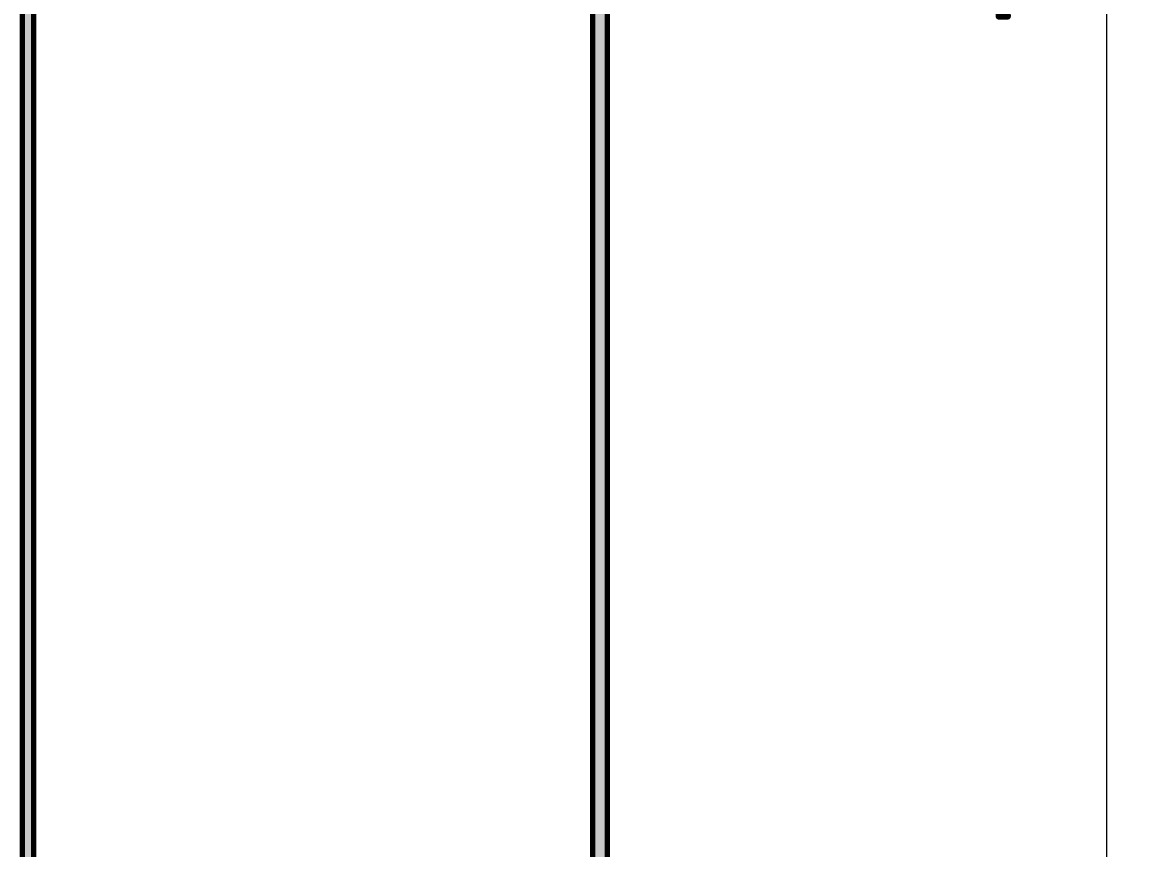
# Model space of a CAD drawing. Header units: millimetres. Extents: x 0 to 2208, y 0 to 420.
# Drawn here: x 591.9 to 641.65, y 165.56 to 201.91 of the extents above; entities that cross this region are included whole.
import ezdxf

# ---------------------------------------------------------------- set-up
doc = ezdxf.new("R2010")
doc.units = ezdxf.units.MM
for name, color, linetype, lineweight in [('01-VISIBLE', 7, 'CONTINUOUS', 70), ('04-COTA', 3, 'CONTINUOUS', 18), ('05-RAYADO', 8, 'CONTINUOUS', 18)]:
    doc.layers.add(name, color=color, linetype=linetype, lineweight=lineweight)
doc.styles.add('ISO3098', font='isocpeur.ttf')
doc.dimstyles.new('FLAMA-IRAM', dxfattribs={"dimtxt": 3.5, "dimasz": 3.5, "dimexe": 2, "dimexo": 1.5, "dimgap": 1, "dimtad": 1, "dimdec": 1, "dimtxsty": 'ISO3098', "dimblk": 'IRAM_FLECHA', "dimblk1": 'IRAM_FLECHA', "dimblk2": 'IRAM_FLECHA', "dimcen": 2.5, "dimclrd": 256, "dimclre": 256, "dimclrt": 256, "dimazin": 3, "dimtfac": 1, "dimtmove": 0, "dimatfit": 3, "dimlwd": 18, "dimlwe": 18})

# ---------------------------------------------------------------- blocks, each defined once
blk = doc.blocks.new('IRAM_FLECHA')
blk.add_solid([(0, 0), (-1, 0.125), (-1, -0.125)])

msp = doc.modelspace()

# ---------------------------------------------------------------- hatches: boundary and pattern name
at = {"layer": '05-RAYADO'}
h = msp.add_hatch(color=7, dxfattribs=at)
h.dxf.hatch_style = 1
h.paths.add_polyline_path([(591.9, 274.735), (592.4, 274.735), (592.4, 142.505), (591.9, 142.505)])
h = msp.add_hatch(color=7, dxfattribs=at)
h.dxf.hatch_style = 1
h.paths.add_polyline_path([(617.01, 252.865), (617.65, 252.865), (617.65, 154.265), (617.01, 154.265)])

# ---------------------------------------------------------------- linework, layer by layer
at = {"layer": '01-VISIBLE'}
for p, q in [((591.9, 142.505), (591.9, 274.735)), ((592.4, 142.505), (592.4, 274.735)), ((617.01, 154.265), (617.01, 252.865)), ((617.65, 154.265), (617.65, 252.865))]:
    msp.add_line(p, q, dxfattribs=at)

# ---------------------------------------------------------------- dimensions: what is measured, and where the dimension line sits
at = {"layer": '04-COTA'}
msp.add_linear_dim(base=(639.65, 136.8648), p1=(617.65, 136.8648), p2=(593.7, 277.1352), angle=90, dimstyle='FLAMA-IRAM', override={"dimlfac": 5}, dxfattribs=at).render()

doc.saveas('drawing.dxf')
